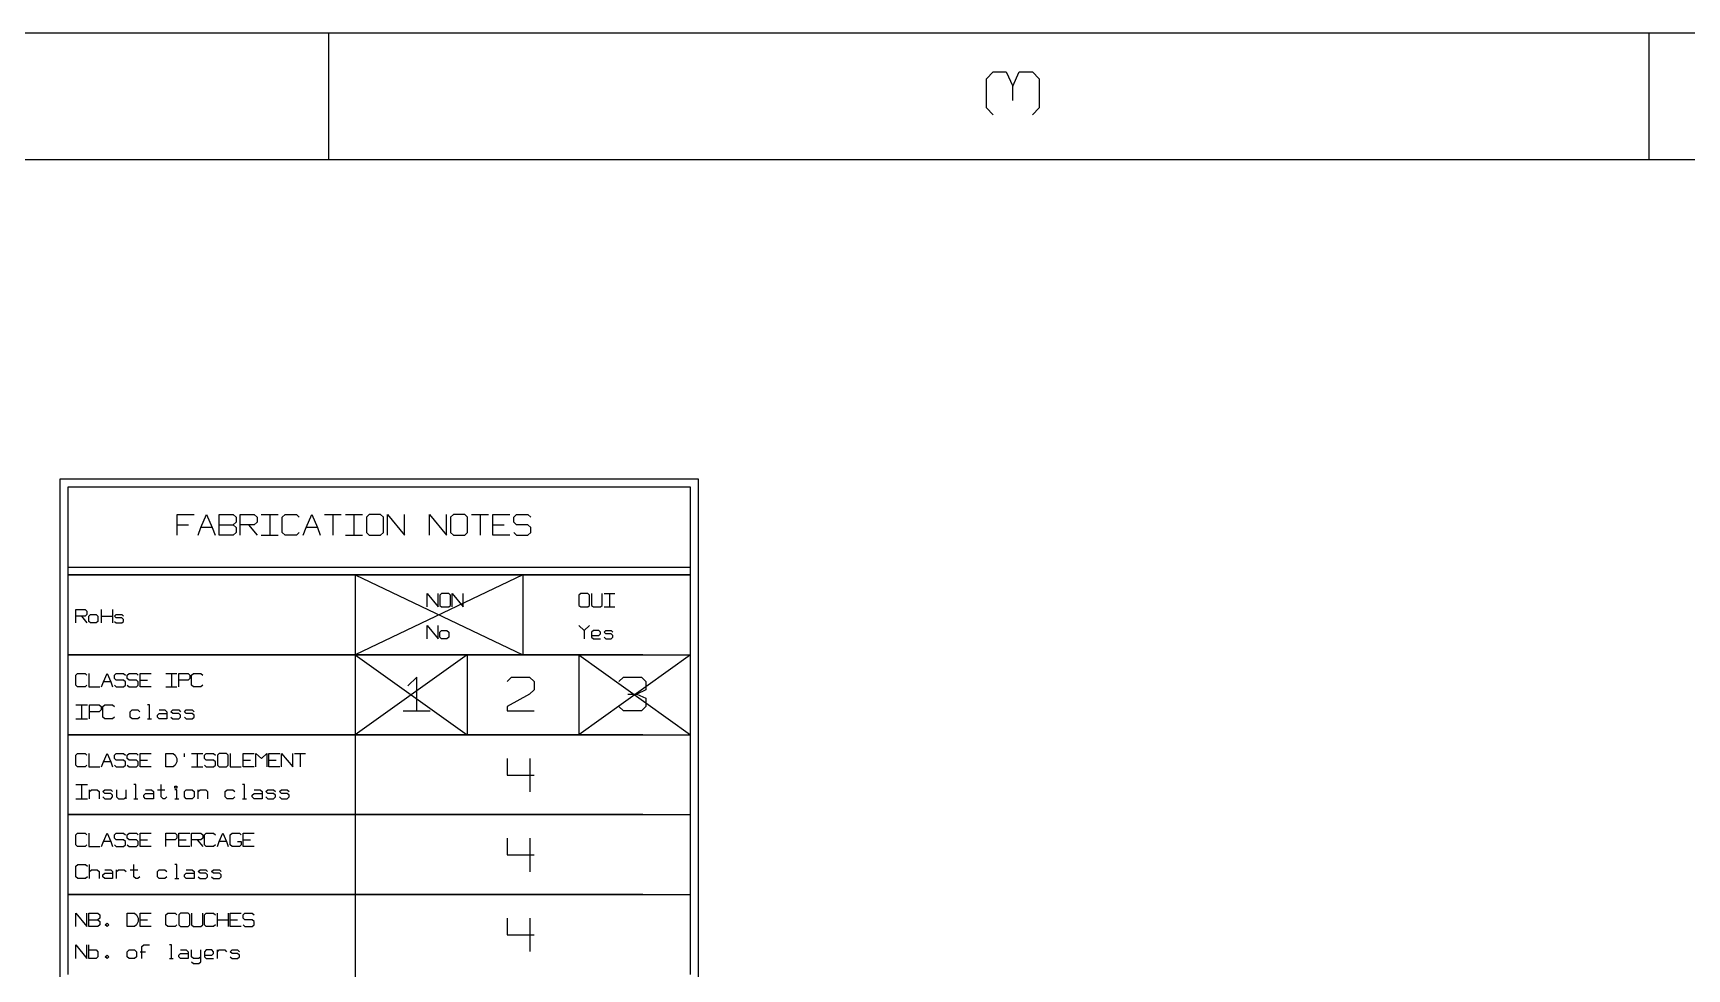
# Model space of a CAD drawing. Extents: x -658 to 530, y -320 to 521.
# Drawn here: x -427.3 to -55.2, y 310.2 to 520.8 of the extents above; entities that cross this region are included whole.
import ezdxf

# ---------------------------------------------------------------- set-up
doc = ezdxf.new("R2010")
doc.units = 0
doc.layers.add('1', color=1, linetype='CONTINUOUS')

msp = doc.modelspace()

# ---------------------------------------------------------------- linework, layer by layer
at = {"layer": '1'}
for p, q in [((530.35, 520.75), (-657.9, 520.75)), ((-360.85, 520.75), (-360.85, 492.48)), ((-63.77, 520.75), (-63.77, 492.48)), ((-212.8, 510.45), (-211.33, 512.05)), ((-212.8, 503.97), (-212.8, 510.45)), ((-211.33, 512.05), (-208.38, 512.05)), ((-208.38, 512.05), (-206.9, 508.82)), ((-206.9, 508.82), (-205.43, 512.05)), ((-205.43, 512.05), (-202.48, 512.05)), ((-202.48, 512.05), (-201, 510.45)), ((-201, 510.45), (-201, 503.97)), ((-206.9, 505.6), (-206.9, 508.82)), ((-211.33, 502.35), (-212.8, 503.97)), ((-201, 503.97), (-202.48, 502.35)), ((503.92, 492.25), (-631.5, 492.25)), ((-277.58, 420.4), (-421.3, 420.4)), ((-421.3, 420.4), (-421.3, 100.6)), ((-419.5, 418.6), (-419.5, 398.85)), ((-279.38, 418.6), (-419.5, 418.6)), ((-279.38, 398.85), (-279.38, 418.6)), ((-277.58, 100.6), (-277.58, 420.4)), ((-394.93, 407.82), (-394.93, 412.45)), ((-394.93, 412.45), (-391.1, 412.45)), ((-394.93, 410.15), (-392.38, 410.15)), ((-390.2, 407.82), (-389.55, 409.55)), ((-389.55, 409.55), (-388.28, 412.45)), ((-387.03, 409.55), (-389.55, 409.55)), ((-388.28, 412.45), (-387.03, 409.55)), ((-387.03, 409.55), (-386.38, 407.82)), ((-385.45, 407.82), (-385.45, 412.45)), ((-385.45, 412.45), (-382.28, 412.45)), ((-385.45, 410.15), (-382.28, 410.15)), ((-382.28, 412.45), (-381.65, 411.87)), ((-381.65, 410.72), (-382.28, 410.15)), ((-382.28, 410.15), (-381.65, 409.55)), ((-381.65, 411.87), (-381.65, 410.72)), ((-381.65, 409.55), (-381.65, 408.4)), ((-380.73, 407.82), (-380.73, 412.45)), ((-380.73, 412.45), (-377.55, 412.45)), ((-377.55, 410.15), (-380.73, 410.15)), ((-378.83, 410.15), (-376.9, 407.82)), ((-377.55, 412.45), (-376.9, 411.87)), ((-376.9, 410.72), (-377.55, 410.15)), ((-376.9, 411.87), (-376.9, 410.72)), ((-376, 412.45), (-372.18, 412.45)), ((-374.08, 412.45), (-374.08, 407.82)), ((-371.25, 411.87), (-370.63, 412.45)), ((-371.25, 408.4), (-371.25, 411.87)), ((-370.63, 412.45), (-368.08, 412.45)), ((-368.08, 412.45), (-367.43, 411.87)), ((-366.53, 407.82), (-365.88, 409.55)), ((-365.88, 409.55), (-364.6, 412.45)), ((-363.35, 409.55), (-365.88, 409.55)), ((-364.6, 412.45), (-363.35, 409.55)), ((-363.35, 409.55), (-362.7, 407.82)), ((-361.78, 412.45), (-357.98, 412.45)), ((-359.88, 412.45), (-359.88, 407.82)), ((-357.05, 412.45), (-353.23, 412.45)), ((-355.15, 412.45), (-355.15, 407.82)), ((-351.68, 412.45), (-352.33, 411.87)), ((-352.33, 411.87), (-352.33, 408.4)), ((-349.13, 412.45), (-351.68, 412.45)), ((-348.5, 411.87), (-349.13, 412.45)), ((-348.5, 408.4), (-348.5, 411.87)), ((-347.58, 407.82), (-347.58, 412.45)), ((-347.58, 412.45), (-343.75, 407.82)), ((-343.75, 407.82), (-343.75, 412.45)), ((-338.1, 407.82), (-338.1, 412.45)), ((-338.1, 412.45), (-334.3, 407.82)), ((-334.3, 407.82), (-334.3, 412.45)), ((-332.73, 412.45), (-333.38, 411.87)), ((-333.38, 411.87), (-333.38, 408.4)), ((-330.2, 412.45), (-332.73, 412.45)), ((-329.55, 411.87), (-330.2, 412.45)), ((-329.55, 408.4), (-329.55, 411.87)), ((-328.65, 412.45), (-324.83, 412.45)), ((-326.73, 412.45), (-326.73, 407.82)), ((-323.9, 407.82), (-323.9, 412.45)), ((-323.9, 412.45), (-320.08, 412.45)), ((-323.9, 410.15), (-321.35, 410.15)), ((-319.18, 411.87), (-318.53, 412.45)), ((-319.18, 410.72), (-319.18, 411.87)), ((-318.53, 410.15), (-319.18, 410.72)), ((-318.53, 412.45), (-316, 412.45)), ((-316, 410.15), (-318.53, 410.15)), ((-316, 412.45), (-315.35, 411.87)), ((-315.35, 409.55), (-316, 410.15)), ((-315.35, 408.4), (-315.35, 409.55)), ((-382.28, 407.82), (-385.45, 407.82)), ((-381.65, 408.4), (-382.28, 407.82)), ((-376, 407.82), (-372.18, 407.82)), ((-370.63, 407.82), (-371.25, 408.4)), ((-368.08, 407.82), (-370.63, 407.82)), ((-367.43, 408.4), (-368.08, 407.82)), ((-357.05, 407.82), (-353.23, 407.82)), ((-352.33, 408.4), (-351.68, 407.82)), ((-351.68, 407.82), (-349.13, 407.82)), ((-349.13, 407.82), (-348.5, 408.4)), ((-333.38, 408.4), (-332.73, 407.82)), ((-332.73, 407.82), (-330.2, 407.82)), ((-330.2, 407.82), (-329.55, 408.4)), ((-320.08, 407.82), (-323.9, 407.82)), ((-319.18, 408.4), (-318.53, 407.82)), ((-318.53, 407.82), (-316, 407.82)), ((-316, 407.82), (-315.35, 408.4)), ((-419.5, 400.62), (-279.38, 400.62)), ((-419.5, 398.85), (-419.5, 380.87)), ((-279.38, 398.85), (-419.5, 398.85)), ((-419.5, 398.85), (-279.38, 398.85)), ((-354.83, 398.85), (-317.1, 380.87)), ((-317.1, 398.85), (-354.83, 380.87)), ((-354.83, 398.85), (-354.83, 102.4)), ((-317.1, 398.85), (-317.1, 380.87)), ((-279.38, 380.87), (-279.38, 398.85)), ((-338.65, 391.65), (-338.65, 394.67)), ((-338.65, 394.67), (-336.22, 391.65)), ((-336.22, 391.65), (-336.22, 394.67)), ((-335.42, 394.67), (-335.82, 394.3)), ((-333.8, 394.67), (-335.42, 394.67)), ((-333.4, 394.3), (-333.8, 394.67)), ((-333, 391.65), (-333, 394.67)), ((-333, 394.67), (-330.57, 391.65)), ((-330.57, 391.65), (-330.57, 394.67)), ((-304.12, 394.67), (-304.52, 394.3)), ((-302.5, 394.67), (-304.12, 394.67)), ((-302.1, 394.3), (-302.5, 394.67)), ((-301.7, 394.67), (-301.7, 392.02)), ((-299.27, 392.02), (-299.27, 394.67)), ((-298.85, 394.67), (-296.42, 394.67)), ((-297.65, 394.67), (-297.65, 391.65)), ((-417.7, 388.05), (-417.7, 391.07)), ((-417.7, 391.07), (-415.62, 391.07)), ((-415.62, 391.07), (-415.22, 390.7)), ((-411.92, 388.05), (-411.92, 391.07)), ((-409.42, 391.07), (-409.42, 388.05)), ((-335.82, 394.3), (-335.82, 392.02)), ((-335.82, 392.02), (-335.42, 391.65)), ((-335.42, 391.65), (-333.8, 391.65)), ((-333.8, 391.65), (-333.4, 392.02)), ((-333.4, 392.02), (-333.4, 394.3)), ((-304.52, 394.3), (-304.52, 392.02)), ((-304.52, 392.02), (-304.12, 391.65)), ((-304.12, 391.65), (-302.5, 391.65)), ((-302.5, 391.65), (-302.1, 392.02)), ((-302.1, 392.02), (-302.1, 394.3)), ((-301.7, 392.02), (-301.27, 391.65)), ((-301.27, 391.65), (-299.67, 391.65)), ((-299.67, 391.65), (-299.27, 392.02)), ((-298.85, 391.65), (-296.42, 391.65)), ((-415.62, 389.57), (-417.7, 389.57)), ((-416.45, 389.57), (-415.22, 388.05)), ((-415.22, 389.95), (-415.62, 389.57)), ((-415.22, 390.7), (-415.22, 389.95)), ((-414.8, 389.57), (-414.4, 389.95)), ((-414.8, 388.42), (-414.8, 389.57)), ((-414.4, 388.05), (-414.8, 388.42)), ((-414.4, 389.95), (-413.15, 389.95)), ((-413.15, 388.05), (-414.4, 388.05)), ((-413.15, 389.95), (-412.75, 389.57)), ((-412.75, 388.42), (-413.15, 388.05)), ((-412.75, 389.57), (-412.75, 388.42)), ((-411.92, 389.57), (-409.42, 389.57)), ((-409.02, 389.57), (-408.6, 389.95)), ((-408.6, 389.2), (-409.02, 389.57)), ((-409.02, 388.42), (-408.6, 388.05)), ((-408.6, 389.95), (-407.37, 389.95)), ((-407.37, 389.2), (-408.6, 389.2)), ((-408.6, 388.05), (-407.37, 388.05)), ((-407.37, 389.95), (-406.95, 389.57)), ((-406.95, 388.8), (-407.37, 389.2)), ((-407.37, 388.05), (-406.95, 388.42)), ((-406.95, 388.42), (-406.95, 388.8)), ((-338.65, 384.47), (-338.65, 387.47)), ((-338.65, 387.47), (-336.22, 384.47)), ((-336.22, 384.47), (-336.22, 387.47)), ((-304.52, 387.47), (-303.3, 386.35)), ((-303.3, 386.35), (-302.1, 387.47)), ((-335.82, 385.97), (-335.42, 386.35)), ((-335.82, 384.85), (-335.82, 385.97)), ((-335.42, 384.47), (-335.82, 384.85)), ((-335.42, 386.35), (-334.2, 386.35)), ((-334.2, 384.47), (-335.42, 384.47)), ((-334.2, 386.35), (-333.8, 385.97)), ((-333.8, 384.85), (-334.2, 384.47)), ((-333.8, 385.97), (-333.8, 384.85)), ((-303.3, 386.35), (-303.3, 384.47)), ((-301.27, 386.35), (-301.7, 385.97)), ((-301.7, 385.97), (-301.7, 384.85)), ((-301.7, 385.22), (-300.07, 385.22)), ((-301.7, 384.85), (-301.27, 384.47)), ((-300.07, 386.35), (-301.27, 386.35)), ((-301.27, 384.47), (-299.67, 384.47)), ((-299.67, 385.97), (-300.07, 386.35)), ((-300.07, 385.22), (-299.67, 385.6)), ((-299.67, 385.6), (-299.67, 385.97)), ((-298.85, 385.97), (-298.45, 386.35)), ((-298.45, 385.6), (-298.85, 385.97)), ((-298.85, 384.85), (-298.45, 384.47)), ((-298.45, 386.35), (-297.25, 386.35)), ((-297.25, 385.6), (-298.45, 385.6)), ((-298.45, 384.47), (-297.25, 384.47)), ((-297.25, 386.35), (-296.85, 385.97)), ((-296.85, 385.22), (-297.25, 385.6)), ((-297.25, 384.47), (-296.85, 384.85)), ((-296.85, 384.85), (-296.85, 385.22)), ((-290.15, 380.87), (-419.5, 380.87)), ((-419.5, 380.87), (-419.5, 362.9)), ((-419.5, 380.87), (-279.38, 380.87)), ((-354.83, 380.87), (-329.68, 362.9)), ((-329.68, 380.87), (-354.83, 362.9)), ((-329.68, 380.87), (-329.68, 362.9)), ((-304.53, 380.87), (-279.38, 362.9)), ((-279.38, 380.87), (-304.53, 362.9)), ((-304.53, 380.87), (-304.53, 362.9)), ((-279.38, 362.9), (-279.38, 380.87)), ((-417.7, 376.32), (-417.3, 376.7)), ((-417.7, 374.07), (-417.7, 376.32)), ((-417.3, 376.7), (-415.62, 376.7)), ((-415.62, 376.7), (-415.22, 376.32)), ((-414.8, 376.7), (-414.8, 373.67)), ((-411.5, 374.82), (-410.67, 376.7)), ((-410.67, 376.7), (-409.85, 374.82)), ((-409.02, 376.32), (-408.6, 376.7)), ((-409.02, 375.57), (-409.02, 376.32)), ((-408.6, 376.7), (-406.95, 376.7)), ((-406.95, 376.7), (-406.55, 376.32)), ((-406.12, 376.32), (-405.72, 376.7)), ((-406.12, 375.57), (-406.12, 376.32)), ((-405.72, 376.7), (-404.05, 376.7)), ((-404.05, 376.7), (-403.65, 376.32)), ((-403.22, 373.67), (-403.22, 376.7)), ((-403.22, 376.7), (-400.75, 376.7)), ((-397.45, 376.7), (-394.97, 376.7)), ((-396.2, 376.7), (-396.2, 373.67)), ((-394.55, 373.67), (-394.55, 376.7)), ((-394.55, 376.7), (-392.47, 376.7)), ((-392.47, 376.7), (-392.07, 376.32)), ((-392.07, 376.32), (-392.07, 375.57)), ((-391.65, 376.32), (-391.25, 376.7)), ((-391.65, 374.07), (-391.65, 376.32)), ((-391.25, 376.7), (-389.6, 376.7)), ((-389.6, 376.7), (-389.17, 376.32)), ((-341, 375.85), (-343.02, 373.95)), ((-341, 368.3), (-341, 375.85)), ((-320.67, 374.9), (-319.67, 375.85)), ((-319.67, 375.85), (-315.62, 375.85)), ((-315.62, 375.85), (-314.62, 374.9)), ((-295.52, 374.9), (-294.52, 375.85)), ((-294.52, 375.85), (-290.47, 375.85)), ((-290.47, 375.85), (-289.47, 374.9)), ((-417.3, 373.67), (-417.7, 374.07)), ((-415.62, 373.67), (-417.3, 373.67)), ((-415.22, 374.07), (-415.62, 373.67)), ((-414.8, 373.67), (-412.32, 373.67)), ((-411.92, 373.67), (-411.5, 374.82)), ((-409.85, 374.82), (-411.5, 374.82)), ((-409.85, 374.82), (-409.42, 373.67)), ((-408.6, 375.2), (-409.02, 375.57)), ((-409.02, 374.07), (-408.6, 373.67)), ((-406.95, 375.2), (-408.6, 375.2)), ((-408.6, 373.67), (-406.95, 373.67)), ((-406.55, 374.82), (-406.95, 375.2)), ((-406.95, 373.67), (-406.55, 374.07)), ((-406.55, 374.07), (-406.55, 374.82)), ((-405.72, 375.2), (-406.12, 375.57)), ((-406.12, 374.07), (-405.72, 373.67)), ((-404.05, 375.2), (-405.72, 375.2)), ((-405.72, 373.67), (-404.05, 373.67)), ((-403.65, 374.82), (-404.05, 375.2)), ((-404.05, 373.67), (-403.65, 374.07)), ((-403.65, 374.07), (-403.65, 374.82)), ((-403.22, 375.2), (-401.57, 375.2)), ((-400.75, 373.67), (-403.22, 373.67)), ((-397.45, 373.67), (-394.97, 373.67)), ((-392.47, 375.2), (-394.55, 375.2)), ((-392.07, 375.57), (-392.47, 375.2)), ((-391.25, 373.67), (-391.65, 374.07)), ((-389.6, 373.67), (-391.25, 373.67)), ((-389.17, 374.07), (-389.6, 373.67)), ((-314.62, 373), (-315.62, 372.07)), ((-314.62, 374.9), (-314.62, 373)), ((-289.47, 373), (-291.5, 372.07)), ((-289.47, 374.9), (-289.47, 373)), ((-417.7, 369.67), (-415.07, 369.67)), ((-416.4, 369.67), (-416.4, 366.5)), ((-414.65, 366.5), (-414.65, 369.67)), ((-414.65, 369.67), (-412.47, 369.67)), ((-412.47, 369.67), (-412.02, 369.27)), ((-412.02, 368.5), (-412.47, 368.1)), ((-412.02, 369.27), (-412.02, 368.5)), ((-411.6, 369.27), (-411.15, 369.67)), ((-411.6, 366.9), (-411.6, 369.27)), ((-411.15, 369.67), (-409.42, 369.67)), ((-409.42, 369.67), (-408.97, 369.27)), ((-405.5, 368.1), (-405.05, 368.5)), ((-405.05, 368.5), (-403.75, 368.5)), ((-403.75, 368.5), (-403.3, 368.1)), ((-401.12, 369.67), (-401.57, 369.67)), ((-401.12, 366.5), (-401.12, 369.67)), ((-398.95, 368.5), (-397.65, 368.5)), ((-397.65, 368.5), (-397.2, 368.1)), ((-396.32, 368.1), (-395.9, 368.5)), ((-395.9, 368.5), (-394.57, 368.5)), ((-394.57, 368.5), (-394.15, 368.1)), ((-393.27, 368.1), (-392.85, 368.5)), ((-392.85, 368.5), (-391.52, 368.5)), ((-391.52, 368.5), (-391.1, 368.1)), ((-315.62, 372.07), (-320.67, 369.25)), ((-320.67, 369.25), (-320.67, 368.3)), ((-294.52, 368.3), (-295.52, 369.25)), ((-293.52, 372.07), (-291.5, 372.07)), ((-291.5, 372.07), (-289.47, 371.12)), ((-289.47, 369.25), (-290.47, 368.3)), ((-289.47, 371.12), (-289.47, 369.25)), ((-417.7, 366.5), (-415.07, 366.5)), ((-412.47, 368.1), (-414.65, 368.1)), ((-411.15, 366.5), (-411.6, 366.9)), ((-409.42, 366.5), (-411.15, 366.5)), ((-408.97, 366.9), (-409.42, 366.5)), ((-405.5, 366.9), (-405.5, 368.1)), ((-405.05, 366.5), (-405.5, 366.9)), ((-403.75, 366.5), (-405.05, 366.5)), ((-403.3, 366.9), (-403.75, 366.5)), ((-401.57, 366.5), (-400.7, 366.5)), ((-399.37, 367.3), (-398.95, 367.7)), ((-399.37, 366.9), (-399.37, 367.3)), ((-398.95, 366.5), (-399.37, 366.9)), ((-398.95, 367.7), (-397.2, 367.7)), ((-397.2, 366.5), (-398.95, 366.5)), ((-397.2, 368.1), (-397.2, 366.5)), ((-395.9, 367.7), (-396.32, 368.1)), ((-396.32, 366.9), (-395.9, 366.5)), ((-394.57, 367.7), (-395.9, 367.7)), ((-395.9, 366.5), (-394.57, 366.5)), ((-394.15, 367.3), (-394.57, 367.7)), ((-394.57, 366.5), (-394.15, 366.9)), ((-394.15, 366.9), (-394.15, 367.3)), ((-392.85, 367.7), (-393.27, 368.1)), ((-393.27, 366.9), (-392.85, 366.5)), ((-391.52, 367.7), (-392.85, 367.7)), ((-392.85, 366.5), (-391.52, 366.5)), ((-391.1, 367.3), (-391.52, 367.7)), ((-391.52, 366.5), (-391.1, 366.9)), ((-391.1, 366.9), (-391.1, 367.3)), ((-344.05, 368.3), (-337.97, 368.3)), ((-320.67, 368.3), (-314.62, 368.3)), ((-290.47, 368.3), (-294.52, 368.3)), ((-290.15, 362.9), (-419.5, 362.9)), ((-419.5, 362.9), (-419.5, 344.95)), ((-419.5, 362.9), (-279.38, 362.9)), ((-279.38, 344.95), (-279.38, 362.9)), ((-417.7, 358.35), (-417.3, 358.72)), ((-417.7, 356.1), (-417.7, 358.35)), ((-417.3, 358.72), (-415.62, 358.72)), ((-415.62, 358.72), (-415.22, 358.35)), ((-414.8, 358.72), (-414.8, 355.72)), ((-411.5, 356.85), (-410.67, 358.72)), ((-410.67, 358.72), (-409.85, 356.85)), ((-409.02, 358.35), (-408.6, 358.72)), ((-409.02, 357.6), (-409.02, 358.35)), ((-408.6, 357.22), (-409.02, 357.6)), ((-408.6, 358.72), (-406.95, 358.72)), ((-406.95, 357.22), (-408.6, 357.22)), ((-406.95, 358.72), (-406.55, 358.35)), ((-406.55, 356.85), (-406.95, 357.22)), ((-406.12, 358.35), (-405.72, 358.72)), ((-406.12, 357.6), (-406.12, 358.35)), ((-405.72, 357.22), (-406.12, 357.6)), ((-405.72, 358.72), (-404.05, 358.72)), ((-404.05, 357.22), (-405.72, 357.22)), ((-404.05, 358.72), (-403.65, 358.35)), ((-403.65, 356.85), (-404.05, 357.22)), ((-403.22, 355.72), (-403.22, 358.72)), ((-403.22, 358.72), (-400.75, 358.72)), ((-403.22, 357.22), (-401.57, 357.22)), ((-397.45, 355.72), (-397.45, 358.72)), ((-397.45, 358.72), (-395.8, 358.72)), ((-395.8, 358.72), (-395.37, 358.35)), ((-395.37, 358.35), (-394.97, 357.6)), ((-394.97, 357.6), (-394.97, 356.85)), ((-393.3, 358.72), (-393.3, 357.97)), ((-391.65, 358.72), (-389.17, 358.72)), ((-390.42, 358.72), (-390.42, 355.72)), ((-388.77, 358.35), (-388.35, 358.72)), ((-388.77, 357.6), (-388.77, 358.35)), ((-388.35, 357.22), (-388.77, 357.6)), ((-388.35, 358.72), (-386.7, 358.72)), ((-386.7, 357.22), (-388.35, 357.22)), ((-386.7, 358.72), (-386.27, 358.35)), ((-386.27, 356.85), (-386.7, 357.22)), ((-385.45, 358.72), (-385.87, 358.35)), ((-385.87, 358.35), (-385.87, 356.1)), ((-383.8, 358.72), (-385.45, 358.72)), ((-383.4, 358.35), (-383.8, 358.72)), ((-383.4, 356.1), (-383.4, 358.35)), ((-382.97, 358.72), (-382.97, 355.72)), ((-380.07, 355.72), (-380.07, 358.72)), ((-380.07, 358.72), (-377.6, 358.72)), ((-380.07, 357.22), (-378.42, 357.22)), ((-377.2, 355.72), (-377.2, 358.72)), ((-377.2, 358.72), (-375.95, 357.6)), ((-375.95, 357.6), (-374.7, 358.72)), ((-374.7, 358.72), (-374.7, 355.72)), ((-374.3, 355.72), (-374.3, 358.72)), ((-374.3, 358.72), (-371.82, 358.72)), ((-374.3, 357.22), (-372.65, 357.22)), ((-371.4, 355.72), (-371.4, 358.72)), ((-371.4, 358.72), (-368.92, 355.72)), ((-368.92, 355.72), (-368.92, 358.72)), ((-368.5, 358.72), (-366.02, 358.72)), ((-367.27, 358.72), (-367.27, 355.72)), ((-320.63, 357.6), (-320.63, 353.82)), ((-315.58, 357.6), (-315.58, 350.05)), ((-417.3, 355.72), (-417.7, 356.1)), ((-415.62, 355.72), (-417.3, 355.72)), ((-415.22, 356.1), (-415.62, 355.72)), ((-414.8, 355.72), (-412.32, 355.72)), ((-411.92, 355.72), (-411.5, 356.85)), ((-409.85, 356.85), (-411.5, 356.85)), ((-409.85, 356.85), (-409.42, 355.72)), ((-409.02, 356.1), (-408.6, 355.72)), ((-408.6, 355.72), (-406.95, 355.72)), ((-406.95, 355.72), (-406.55, 356.1)), ((-406.55, 356.1), (-406.55, 356.85)), ((-406.12, 356.1), (-405.72, 355.72)), ((-405.72, 355.72), (-404.05, 355.72)), ((-404.05, 355.72), (-403.65, 356.1)), ((-403.65, 356.1), (-403.65, 356.85)), ((-400.75, 355.72), (-403.22, 355.72)), ((-395.8, 355.72), (-397.45, 355.72)), ((-395.37, 356.1), (-395.8, 355.72)), ((-394.97, 356.85), (-395.37, 356.1)), ((-391.65, 355.72), (-389.17, 355.72)), ((-388.77, 356.1), (-388.35, 355.72)), ((-388.35, 355.72), (-386.7, 355.72)), ((-386.7, 355.72), (-386.27, 356.1)), ((-386.27, 356.1), (-386.27, 356.85)), ((-385.87, 356.1), (-385.45, 355.72)), ((-385.45, 355.72), (-383.8, 355.72)), ((-383.8, 355.72), (-383.4, 356.1)), ((-382.97, 355.72), (-380.5, 355.72)), ((-377.6, 355.72), (-380.07, 355.72)), ((-371.82, 355.72), (-374.3, 355.72)), ((-320.63, 353.82), (-314.58, 353.82)), ((-417.7, 351.72), (-415.07, 351.72)), ((-416.4, 351.72), (-416.4, 348.52)), ((-414.65, 348.52), (-414.65, 350.52)), ((-414.65, 350.12), (-414.2, 350.52)), ((-414.2, 350.52), (-412.9, 350.52)), ((-412.9, 350.52), (-412.47, 350.12)), ((-412.47, 350.12), (-412.47, 348.52)), ((-411.6, 350.12), (-411.15, 350.52)), ((-411.15, 349.72), (-411.6, 350.12)), ((-411.15, 350.52), (-409.85, 350.52)), ((-409.85, 350.52), (-409.42, 350.12)), ((-408.55, 350.52), (-408.55, 348.92)), ((-406.35, 348.52), (-406.35, 350.52)), ((-404.17, 351.72), (-404.62, 351.72)), ((-404.17, 348.52), (-404.17, 351.72)), ((-402, 350.52), (-400.7, 350.52)), ((-400.7, 350.52), (-400.25, 350.12)), ((-400.25, 350.12), (-400.25, 348.52)), ((-399.37, 350.52), (-397.65, 350.52)), ((-398.5, 348.92), (-398.5, 351.72)), ((-395.45, 350.92), (-395.45, 351.32)), ((-395.45, 351.32), (-395.02, 351.32)), ((-395.02, 350.92), (-395.45, 350.92)), ((-395.02, 350.52), (-395.45, 350.52)), ((-395.02, 351.32), (-395.02, 350.92)), ((-395.02, 348.52), (-395.02, 350.52)), ((-393.27, 350.12), (-392.85, 350.52)), ((-393.27, 348.92), (-393.27, 350.12)), ((-392.85, 350.52), (-391.52, 350.52)), ((-391.52, 350.52), (-391.1, 350.12)), ((-391.1, 350.12), (-391.1, 348.92)), ((-390.22, 348.52), (-390.22, 350.52)), ((-390.22, 350.12), (-389.77, 350.52)), ((-389.77, 350.52), (-388.47, 350.52)), ((-388.47, 350.52), (-388.05, 350.12)), ((-388.05, 350.12), (-388.05, 348.52)), ((-384.12, 350.12), (-383.67, 350.52)), ((-384.12, 348.92), (-384.12, 350.12)), ((-383.67, 350.52), (-382.37, 350.52)), ((-382.37, 350.52), (-381.92, 350.12)), ((-379.75, 351.72), (-380.2, 351.72)), ((-379.75, 348.52), (-379.75, 351.72)), ((-377.57, 350.52), (-376.27, 350.52)), ((-376.27, 350.52), (-375.82, 350.12)), ((-375.82, 350.12), (-375.82, 348.52)), ((-374.95, 350.12), (-374.52, 350.52)), ((-374.52, 349.72), (-374.95, 350.12)), ((-374.52, 350.52), (-373.2, 350.52)), ((-373.2, 350.52), (-372.77, 350.12)), ((-371.9, 350.12), (-371.47, 350.52)), ((-371.47, 349.72), (-371.9, 350.12)), ((-371.47, 350.52), (-370.15, 350.52)), ((-370.15, 350.52), (-369.72, 350.12)), ((-417.7, 348.52), (-415.07, 348.52)), ((-411.6, 348.92), (-411.15, 348.52)), ((-409.85, 349.72), (-411.15, 349.72)), ((-411.15, 348.52), (-409.85, 348.52)), ((-409.42, 349.32), (-409.85, 349.72)), ((-409.85, 348.52), (-409.42, 348.92)), ((-409.42, 348.92), (-409.42, 349.32)), ((-408.55, 348.92), (-408.1, 348.52)), ((-408.1, 348.52), (-406.8, 348.52)), ((-406.8, 348.52), (-406.35, 348.92)), ((-404.62, 348.52), (-403.75, 348.52)), ((-402.42, 349.32), (-402, 349.72)), ((-402.42, 348.92), (-402.42, 349.32)), ((-402, 348.52), (-402.42, 348.92)), ((-402, 349.72), (-400.25, 349.72)), ((-400.25, 348.52), (-402, 348.52)), ((-398.07, 348.52), (-398.5, 348.92)), ((-397.65, 348.52), (-398.07, 348.52)), ((-397.2, 348.92), (-397.65, 348.52)), ((-395.45, 348.52), (-394.57, 348.52)), ((-392.85, 348.52), (-393.27, 348.92)), ((-391.52, 348.52), (-392.85, 348.52)), ((-391.1, 348.92), (-391.52, 348.52)), ((-383.67, 348.52), (-384.12, 348.92)), ((-382.37, 348.52), (-383.67, 348.52)), ((-381.92, 348.92), (-382.37, 348.52)), ((-380.2, 348.52), (-379.32, 348.52)), ((-378, 349.32), (-377.57, 349.72)), ((-378, 348.92), (-378, 349.32)), ((-377.57, 348.52), (-378, 348.92)), ((-377.57, 349.72), (-375.82, 349.72)), ((-375.82, 348.52), (-377.57, 348.52)), ((-374.95, 348.92), (-374.52, 348.52)), ((-373.2, 349.72), (-374.52, 349.72)), ((-374.52, 348.52), (-373.2, 348.52)), ((-372.77, 349.32), (-373.2, 349.72)), ((-373.2, 348.52), (-372.77, 348.92)), ((-372.77, 348.92), (-372.77, 349.32)), ((-371.9, 348.92), (-371.47, 348.52)), ((-370.15, 349.72), (-371.47, 349.72)), ((-371.47, 348.52), (-370.15, 348.52)), ((-369.72, 349.32), (-370.15, 349.72)), ((-370.15, 348.52), (-369.72, 348.92)), ((-369.72, 348.92), (-369.72, 349.32)), ((-290.15, 344.95), (-419.5, 344.95)), ((-419.5, 344.95), (-419.5, 326.97)), ((-419.5, 344.95), (-279.38, 344.95)), ((-279.38, 326.97), (-279.38, 344.95)), ((-417.7, 340.4), (-417.3, 340.77)), ((-417.7, 338.12), (-417.7, 340.4)), ((-417.3, 340.77), (-415.62, 340.77)), ((-415.62, 340.77), (-415.22, 340.4)), ((-414.8, 340.77), (-414.8, 337.75)), ((-411.92, 337.75), (-411.5, 338.87)), ((-411.5, 338.87), (-410.67, 340.77)), ((-409.85, 338.87), (-411.5, 338.87)), ((-410.67, 340.77), (-409.85, 338.87)), ((-409.85, 338.87), (-409.42, 337.75)), ((-409.02, 340.4), (-408.6, 340.77)), ((-409.02, 339.65), (-409.02, 340.4)), ((-408.6, 339.27), (-409.02, 339.65)), ((-408.6, 340.77), (-406.95, 340.77)), ((-406.95, 339.27), (-408.6, 339.27)), ((-406.95, 340.77), (-406.55, 340.4)), ((-406.55, 338.87), (-406.95, 339.27)), ((-406.55, 338.12), (-406.55, 338.87)), ((-406.12, 340.4), (-405.72, 340.77)), ((-406.12, 339.65), (-406.12, 340.4)), ((-405.72, 339.27), (-406.12, 339.65)), ((-405.72, 340.77), (-404.05, 340.77)), ((-404.05, 339.27), (-405.72, 339.27)), ((-404.05, 340.77), (-403.65, 340.4)), ((-403.65, 338.87), (-404.05, 339.27)), ((-403.65, 338.12), (-403.65, 338.87)), ((-403.22, 337.75), (-403.22, 340.77)), ((-403.22, 340.77), (-400.75, 340.77)), ((-403.22, 339.27), (-401.57, 339.27)), ((-397.45, 337.75), (-397.45, 340.77)), ((-397.45, 340.77), (-395.37, 340.77)), ((-395.37, 339.27), (-397.45, 339.27)), ((-395.37, 340.77), (-394.97, 340.4)), ((-394.97, 339.65), (-395.37, 339.27)), ((-394.97, 340.4), (-394.97, 339.65)), ((-394.55, 337.75), (-394.55, 340.77)), ((-394.55, 340.77), (-392.07, 340.77)), ((-394.55, 339.27), (-392.9, 339.27)), ((-391.65, 337.75), (-391.65, 340.77)), ((-391.65, 340.77), (-389.6, 340.77)), ((-389.6, 339.27), (-391.65, 339.27)), ((-390.42, 339.27), (-389.17, 337.75)), ((-389.6, 340.77), (-389.17, 340.4)), ((-389.17, 339.65), (-389.6, 339.27)), ((-389.17, 340.4), (-389.17, 339.65)), ((-388.77, 340.4), (-388.35, 340.77)), ((-388.77, 338.12), (-388.77, 340.4)), ((-388.35, 340.77), (-386.7, 340.77)), ((-386.7, 340.77), (-386.27, 340.4)), ((-385.87, 337.75), (-385.45, 338.87)), ((-385.45, 338.87), (-384.62, 340.77)), ((-383.8, 338.87), (-385.45, 338.87)), ((-384.62, 340.77), (-383.8, 338.87)), ((-383.8, 338.87), (-383.4, 337.75)), ((-382.97, 340.4), (-382.55, 340.77)), ((-382.97, 338.12), (-382.97, 340.4)), ((-382.55, 340.77), (-380.9, 340.77)), ((-381.32, 338.87), (-380.5, 338.87)), ((-380.9, 340.77), (-380.5, 340.4)), ((-380.5, 338.87), (-380.5, 338.12)), ((-380.07, 337.75), (-380.07, 340.77)), ((-380.07, 340.77), (-377.6, 340.77)), ((-380.07, 339.27), (-378.42, 339.27)), ((-320.63, 339.65), (-320.63, 335.87)), ((-315.58, 339.65), (-315.58, 332.1)), ((-417.3, 337.75), (-417.7, 338.12)), ((-415.62, 337.75), (-417.3, 337.75)), ((-415.22, 338.12), (-415.62, 337.75)), ((-414.8, 337.75), (-412.32, 337.75)), ((-409.02, 338.12), (-408.6, 337.75)), ((-408.6, 337.75), (-406.95, 337.75)), ((-406.95, 337.75), (-406.55, 338.12)), ((-406.12, 338.12), (-405.72, 337.75)), ((-405.72, 337.75), (-404.05, 337.75)), ((-404.05, 337.75), (-403.65, 338.12)), ((-400.75, 337.75), (-403.22, 337.75)), ((-392.07, 337.75), (-394.55, 337.75)), ((-388.35, 337.75), (-388.77, 338.12)), ((-386.7, 337.75), (-388.35, 337.75)), ((-386.27, 338.12), (-386.7, 337.75)), ((-382.55, 337.75), (-382.97, 338.12)), ((-380.9, 337.75), (-382.55, 337.75)), ((-380.5, 338.12), (-380.9, 337.75)), ((-377.6, 337.75), (-380.07, 337.75)), ((-320.63, 335.87), (-314.58, 335.87)), ((-417.7, 333.35), (-417.27, 333.75)), ((-417.7, 330.97), (-417.7, 333.35)), ((-417.27, 333.75), (-415.52, 333.75)), ((-415.52, 333.75), (-415.07, 333.35)), ((-414.65, 330.57), (-414.65, 333.75)), ((-414.65, 332.15), (-414.2, 332.55)), ((-414.2, 332.55), (-412.9, 332.55)), ((-412.9, 332.55), (-412.47, 332.15)), ((-412.47, 332.15), (-412.47, 330.57)), ((-411.6, 331.37), (-411.15, 331.75)), ((-411.6, 330.97), (-411.6, 331.37)), ((-411.15, 332.55), (-409.85, 332.55)), ((-411.15, 331.75), (-409.42, 331.75)), ((-409.85, 332.55), (-409.42, 332.15)), ((-409.42, 332.15), (-409.42, 330.57)), ((-408.55, 330.57), (-408.55, 332.55)), ((-408.55, 332.15), (-408.1, 332.55)), ((-408.1, 332.55), (-406.8, 332.55)), ((-406.8, 332.55), (-406.35, 332.15)), ((-405.5, 332.55), (-403.75, 332.55)), ((-404.62, 330.97), (-404.62, 333.75)), ((-399.37, 332.15), (-398.95, 332.55)), ((-399.37, 330.97), (-399.37, 332.15)), ((-398.95, 332.55), (-397.65, 332.55)), ((-397.65, 332.55), (-397.2, 332.15)), ((-395.02, 333.75), (-395.45, 333.75)), ((-395.02, 330.57), (-395.02, 333.75)), ((-393.27, 331.37), (-392.85, 331.75)), ((-393.27, 330.97), (-393.27, 331.37)), ((-392.85, 332.55), (-391.52, 332.55)), ((-392.85, 331.75), (-391.1, 331.75)), ((-391.52, 332.55), (-391.1, 332.15)), ((-391.1, 332.15), (-391.1, 330.57)), ((-390.22, 332.15), (-389.77, 332.55)), ((-389.77, 331.75), (-390.22, 332.15)), ((-389.77, 332.55), (-388.47, 332.55)), ((-388.47, 331.75), (-389.77, 331.75)), ((-388.47, 332.55), (-388.05, 332.15)), ((-388.05, 331.37), (-388.47, 331.75)), ((-388.05, 330.97), (-388.05, 331.37)), ((-387.17, 332.15), (-386.72, 332.55)), ((-386.72, 331.75), (-387.17, 332.15)), ((-386.72, 332.55), (-385.42, 332.55)), ((-385.42, 331.75), (-386.72, 331.75)), ((-385.42, 332.55), (-385, 332.15)), ((-385, 331.37), (-385.42, 331.75)), ((-385, 330.97), (-385, 331.37)), ((-417.27, 330.57), (-417.7, 330.97)), ((-415.52, 330.57), (-417.27, 330.57)), ((-415.07, 330.97), (-415.52, 330.57)), ((-411.15, 330.57), (-411.6, 330.97)), ((-409.42, 330.57), (-411.15, 330.57)), ((-404.17, 330.57), (-404.62, 330.97)), ((-403.75, 330.57), (-404.17, 330.57)), ((-403.3, 330.97), (-403.75, 330.57)), ((-398.95, 330.57), (-399.37, 330.97)), ((-397.65, 330.57), (-398.95, 330.57)), ((-397.2, 330.97), (-397.65, 330.57)), ((-395.45, 330.57), (-394.57, 330.57)), ((-392.85, 330.57), (-393.27, 330.97)), ((-391.1, 330.57), (-392.85, 330.57)), ((-390.22, 330.97), (-389.77, 330.57)), ((-389.77, 330.57), (-388.47, 330.57)), ((-388.47, 330.57), (-388.05, 330.97)), ((-387.17, 330.97), (-386.72, 330.57)), ((-386.72, 330.57), (-385.42, 330.57)), ((-385.42, 330.57), (-385, 330.97)), ((-290.15, 326.97), (-419.5, 326.97)), ((-419.5, 326.97), (-419.5, 309)), ((-419.5, 326.97), (-279.38, 326.97)), ((-279.38, 309), (-279.38, 326.97)), ((-417.7, 319.8), (-417.7, 322.8)), ((-417.7, 322.8), (-415.22, 319.8)), ((-415.22, 319.8), (-415.22, 322.8)), ((-414.8, 319.8), (-414.8, 322.8)), ((-414.8, 322.8), (-412.75, 322.8)), ((-414.8, 321.3), (-412.75, 321.3)), ((-412.75, 322.8), (-412.32, 322.42)), ((-412.32, 321.67), (-412.75, 321.3)), ((-412.75, 321.3), (-412.32, 320.92)), ((-412.32, 320.17), (-412.75, 319.8)), ((-412.32, 322.42), (-412.32, 321.67)), ((-412.32, 320.92), (-412.32, 320.17)), ((-411.07, 320.17), (-410.67, 320.55)), ((-410.67, 319.8), (-411.07, 320.17)), ((-410.67, 320.55), (-410.25, 320.17)), ((-410.25, 320.17), (-410.67, 319.8)), ((-406.12, 319.8), (-406.12, 322.8)), ((-406.12, 322.8), (-404.47, 322.8)), ((-404.47, 322.8), (-404.05, 322.42)), ((-404.05, 320.17), (-404.47, 319.8)), ((-404.05, 322.42), (-403.65, 321.67)), ((-403.65, 320.92), (-404.05, 320.17)), ((-403.65, 321.67), (-403.65, 320.92)), ((-403.22, 319.8), (-403.22, 322.8)), ((-403.22, 322.8), (-400.75, 322.8)), ((-403.22, 321.3), (-401.57, 321.3)), ((-397.45, 322.42), (-397.02, 322.8)), ((-397.45, 320.17), (-397.45, 322.42)), ((-397.02, 319.8), (-397.45, 320.17)), ((-397.02, 322.8), (-395.37, 322.8)), ((-395.37, 322.8), (-394.97, 322.42)), ((-394.97, 320.17), (-395.37, 319.8)), ((-394.15, 322.8), (-394.55, 322.42)), ((-394.55, 322.42), (-394.55, 320.17)), ((-394.55, 320.17), (-394.15, 319.8)), ((-392.47, 322.8), (-394.15, 322.8)), ((-392.07, 322.42), (-392.47, 322.8)), ((-392.47, 319.8), (-392.07, 320.17)), ((-392.07, 320.17), (-392.07, 322.42)), ((-391.65, 322.8), (-391.65, 320.17)), ((-391.65, 320.17), (-391.25, 319.8)), ((-389.6, 319.8), (-389.17, 320.17)), ((-389.17, 320.17), (-389.17, 322.8)), ((-388.77, 322.42), (-388.35, 322.8)), ((-388.77, 320.17), (-388.77, 322.42)), ((-388.35, 319.8), (-388.77, 320.17)), ((-388.35, 322.8), (-386.7, 322.8)), ((-386.7, 322.8), (-386.27, 322.42)), ((-386.27, 320.17), (-386.7, 319.8)), ((-385.87, 319.8), (-385.87, 322.8)), ((-385.87, 321.3), (-383.4, 321.3)), ((-383.4, 322.8), (-383.4, 319.8)), ((-382.97, 319.8), (-382.97, 322.8)), ((-382.97, 322.8), (-380.5, 322.8)), ((-382.97, 321.3), (-381.32, 321.3)), ((-380.07, 322.42), (-379.67, 322.8)), ((-380.07, 321.67), (-380.07, 322.42)), ((-379.67, 321.3), (-380.07, 321.67)), ((-380.07, 320.17), (-379.67, 319.8)), ((-379.67, 322.8), (-378.02, 322.8)), ((-378.02, 321.3), (-379.67, 321.3)), ((-378.02, 322.8), (-377.6, 322.42)), ((-377.6, 320.92), (-378.02, 321.3)), ((-378.02, 319.8), (-377.6, 320.17)), ((-377.6, 320.17), (-377.6, 320.92)), ((-320.63, 321.67), (-320.63, 317.9)), ((-315.58, 321.67), (-315.58, 314.12)), ((-412.75, 319.8), (-414.8, 319.8)), ((-404.47, 319.8), (-406.12, 319.8)), ((-400.75, 319.8), (-403.22, 319.8)), ((-395.37, 319.8), (-397.02, 319.8)), ((-394.15, 319.8), (-392.47, 319.8)), ((-391.25, 319.8), (-389.6, 319.8)), ((-386.7, 319.8), (-388.35, 319.8)), ((-380.5, 319.8), (-382.97, 319.8)), ((-379.67, 319.8), (-378.02, 319.8)), ((-320.63, 317.9), (-314.58, 317.9)), ((-417.7, 312.6), (-417.7, 315.62)), ((-417.7, 315.62), (-415.22, 312.6)), ((-415.22, 312.6), (-415.22, 315.62)), ((-414.8, 312.6), (-414.8, 315.62)), ((-414.8, 314.5), (-413.15, 314.5)), ((-413.15, 312.6), (-414.8, 312.6)), ((-413.15, 314.5), (-412.75, 314.1)), ((-412.75, 312.97), (-413.15, 312.6)), ((-412.75, 314.1), (-412.75, 312.97)), ((-411.07, 312.97), (-410.67, 313.35)), ((-410.67, 312.6), (-411.07, 312.97)), ((-410.67, 313.35), (-410.25, 312.97)), ((-410.25, 312.97), (-410.67, 312.6)), ((-406.12, 314.1), (-405.72, 314.5)), ((-406.12, 312.97), (-406.12, 314.1)), ((-405.72, 312.6), (-406.12, 312.97)), ((-405.72, 314.5), (-404.47, 314.5)), ((-404.47, 312.6), (-405.72, 312.6)), ((-404.47, 314.5), (-404.05, 314.1)), ((-404.05, 312.97), (-404.47, 312.6)), ((-404.05, 314.1), (-404.05, 312.97)), ((-403.22, 314.1), (-402, 314.1)), ((-402.82, 315.25), (-402.4, 315.62)), ((-402.82, 312.6), (-402.82, 315.25)), ((-402.4, 315.62), (-401.17, 315.62)), ((-396.2, 315.62), (-396.62, 315.62)), ((-396.62, 312.6), (-395.8, 312.6)), ((-396.2, 312.6), (-396.2, 315.62)), ((-394.55, 313.35), (-394.15, 313.72)), ((-394.55, 312.97), (-394.55, 313.35)), ((-394.15, 312.6), (-394.55, 312.97)), ((-394.15, 314.5), (-392.9, 314.5)), ((-394.15, 313.72), (-392.47, 313.72)), ((-392.47, 312.6), (-394.15, 312.6)), ((-392.9, 314.5), (-392.47, 314.1)), ((-392.47, 314.1), (-392.47, 312.6)), ((-391.65, 312.97), (-391.65, 314.5)), ((-391.25, 312.6), (-391.65, 312.97)), ((-390, 312.6), (-391.25, 312.6)), ((-389.6, 312.97), (-390, 312.6)), ((-389.6, 311.85), (-389.6, 314.5)), ((-388.35, 314.5), (-388.77, 314.1)), ((-388.77, 314.1), (-388.77, 312.97)), ((-388.77, 313.35), (-387.1, 313.35)), ((-388.77, 312.97), (-388.35, 312.6)), ((-387.1, 314.5), (-388.35, 314.5)), ((-388.35, 312.6), (-386.7, 312.6)), ((-386.7, 314.1), (-387.1, 314.5)), ((-387.1, 313.35), (-386.7, 313.72)), ((-386.7, 313.72), (-386.7, 314.1)), ((-385.87, 312.6), (-385.87, 314.5)), ((-385.87, 314.1), (-385.45, 314.5)), ((-385.45, 314.5), (-384.22, 314.5)), ((-384.22, 314.5), (-383.8, 314.1)), ((-382.97, 314.1), (-382.55, 314.5)), ((-382.55, 313.72), (-382.97, 314.1)), ((-382.97, 312.97), (-382.55, 312.6)), ((-382.55, 314.5), (-381.32, 314.5)), ((-381.32, 313.72), (-382.55, 313.72)), ((-382.55, 312.6), (-381.32, 312.6)), ((-381.32, 314.5), (-380.9, 314.1)), ((-380.9, 313.35), (-381.32, 313.72)), ((-381.32, 312.6), (-380.9, 312.97)), ((-380.9, 312.97), (-380.9, 313.35)), ((-391.65, 311.85), (-391.25, 311.47)), ((-391.25, 311.47), (-390, 311.47)), ((-390, 311.47), (-389.6, 311.85))]:
    msp.add_line(p, q, dxfattribs=at)

doc.saveas('drawing.dxf')
